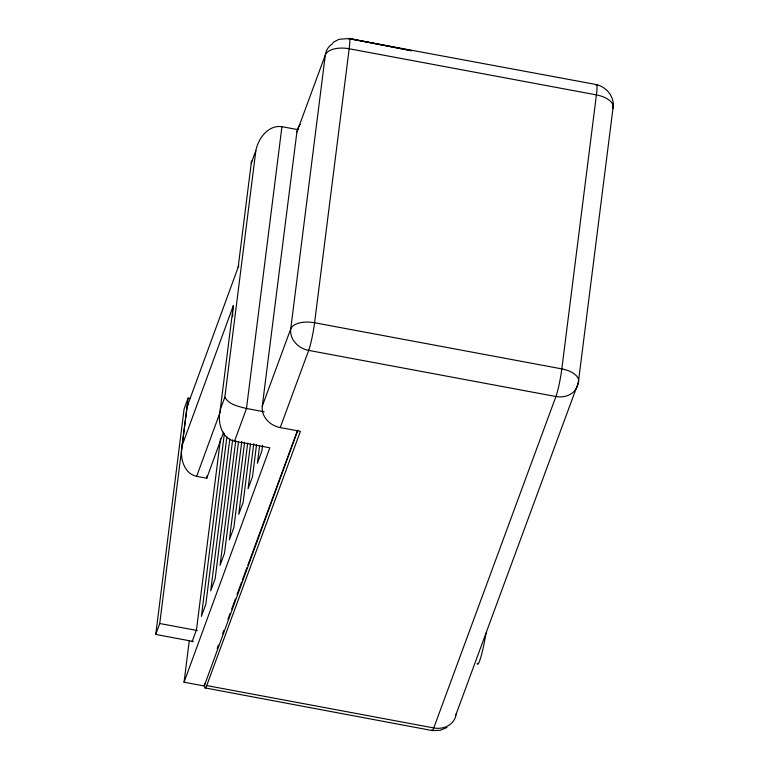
<?xml version="1.0" encoding="UTF-8"?>
<svg xmlns="http://www.w3.org/2000/svg" width="769" height="769" viewBox="0 0 769 769"><rect width="100%" height="100%" fill="white"/><g stroke="black" fill="none" stroke-linecap="round" stroke-linejoin="round"><path stroke-width="1.15" d="M181.801 448.289C180.186 459.237 184.493 473.762 196.653 476.357L206.746 478.241L223.587 432.197M232.757 309.032L232.623 316.703M193.307 641.471L155.742 634.444L184.099 408.993L188.097 398.063L190.443 398.496M155.742 634.444L159.741 623.515L188.097 398.063M181.84 448L187.194 406.513L238.159 267.256L251.252 163.163L255.856 150.58C258.201 138.507 268.237 124.722 281.935 126.664L298.42 129.75M206.746 478.241L207.044 475.867M297.863 430.131L204.237 685.986L184.051 682.209L189.289 640.596M184.051 682.209L269.832 447.798L234.516 441.204C221.107 438.167 217.406 421.489 220.232 409.752L233.324 305.649L182.368 444.905M220.232 409.752L224.836 397.16L255.856 150.58M220.52 438.686L196.489 629.734L192.048 641.884M224.365 433.629L201.382 616.363L205.832 604.213L226.874 436.907M229.825 438.964L210.716 590.852L215.166 578.701L232.623 439.868M204.237 685.986L204.535 683.603M235.727 440.743L220.059 565.33L224.5 553.18L238.534 441.646M241.783 441.329L229.393 539.819L233.843 527.669L244.59 442.233M281.935 126.664L246.493 408.483L234.516 441.204M247.685 443.107L238.736 514.307L243.177 502.157L250.492 444.011M253.741 443.694L248.07 488.786L252.511 476.636L256.548 444.597M612.768 103.613A20.638 17.697 20.2 0 1 612.931 108.621L578.326 382.616L456.171 714.026A20.638 17.697 20.2 0 1 433.754 727.935L206.698 685.573L300.41 431.332L280.233 427.564A20.638 17.697 20.2 0 1 262.277 406.119L296.882 132.124L325.325 54.964A20.638 17.697 20.2 0 1 332.814 43.564M259.643 445.472L257.404 463.274L261.854 451.124L262.594 445.184M232.796 308.744L233.324 305.649M196.653 476.357L220.492 411.223M262.277 406.119L290.72 328.959L325.325 54.964A20.638 10.41 7.2 0 1 349.174 48.764L596.417 94.895A20.638 10.41 7.2 0 1 612.931 108.621M280.233 427.564L308.677 350.395A20.638 2.067 -79.4 0 0 314.579 322.759L349.174 48.764A20.638 2.067 -79.4 0 0 348.665 38.988M217.166 648.45L218.415 645.076M222.558 633.839L223.798 630.465M227.941 619.228L230.008 613.614M231.671 609.115L235.401 599.003M237.054 594.504L241.61 582.143M242.437 579.893L246.993 567.532M247.82 565.292L297.536 430.438M238.784 264.997L238.159 267.256M188.357 403.763L187.194 406.513M252.655 160.231L251.434 161.567L251.252 163.163M332.948 42.478L338.908 39.325L349.386 38.479L411.492 50.716L348.934 38.623L596.619 84.609C606.481 87.166 614.143 96.269 613.258 106.747M446.962 727.493L440.022 730.348L432.216 730.55L205.506 688.005M264.151 411.78L246.493 408.483C238.813 406.513 228.893 404.734 224.836 397.16M159.741 623.515L197.306 630.532M486.018 633.098A25.79 2.586 -79.4 0 1 477.155 663.407M296.882 132.124A20.638 17.697 20.2 0 1 300.16 124.424M206.698 685.573A20.638 2.067 -79.4 0 1 204.698 683.66M456.171 714.026A20.638 10.41 7.2 0 1 455.757 714.91M431.851 729.992A20.638 2.067 -79.4 0 0 433.754 727.935L555.92 396.525A20.638 2.067 -79.4 0 0 561.822 368.889L596.417 94.895A20.638 2.067 -79.4 0 0 595.898 85.119M561.822 368.889L314.579 322.759A20.638 10.41 7.2 0 0 290.72 328.959A20.638 17.697 20.2 0 0 308.677 350.395L555.92 396.525A20.638 17.697 20.2 0 0 578.326 382.616A20.638 10.41 7.2 0 0 561.822 368.889"/></g></svg>
